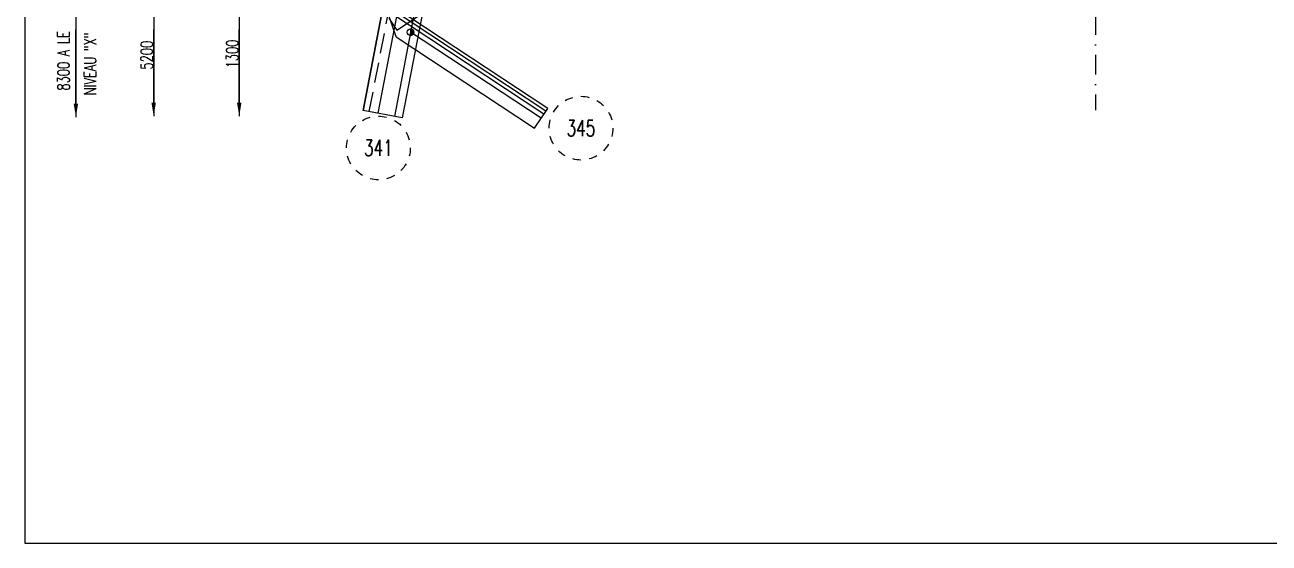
# Model space of a CAD drawing. Extents: x 512650 to 528870, y -6972 to 4508.
# Drawn here: x 512650 to 518897, y -6972 to -4369 of the extents above; entities that cross this region are included whole.
import ezdxf
from ezdxf.enums import TextEntityAlignment as Align

# ---------------------------------------------------------------- set-up
doc = ezdxf.new("R2010")
doc.units = 0
doc.header["$LTSCALE"] = 200
doc.header["$MEASUREMENT"] = 0
doc.linetypes.add('DASHDOT', pattern=[1, 0.5, -0.25, 0, -0.25])
doc.linetypes.add('DASHED', pattern=[0.75, 0.5, -0.25])
doc.layers.get('0').update_dxf_attribs({"linetype": 'CONTINUOUS'})
for name, color, linetype in [('ASSI', 3, 'CONTINUOUS'), ('FORI', 2, 'CONTINUOUS'), ('LINEA_ANG', 2, 'CONTINUOUS'), ('LM', 7, 'CONTINUOUS'), ('LS', 7, 'CONTINUOUS'), ('MZ', 6, 'DASHDOT'), ('TRAT-Y', 7, 'DASHED')]:
    doc.layers.add(name, color=color, linetype=linetype)
doc.styles.add('QUOTE', font='ROMANS8.SHX', dxfattribs={"width": 0.7})
doc.styles.add('RQL', font='ROMANS8.SHX', dxfattribs={"width": 0.7})
doc.styles.add('RS', font='ROMANS8.shx', dxfattribs={"width": 0.7})
doc.styles.get("Standard").update_dxf_attribs({"font": 'ROMANS8.SHX', "width": 0.7})

# ---------------------------------------------------------------- blocks, each defined once
blk = doc.blocks.new('ASSE98')
blk.add_line((0, 0), (1, 0))
at = {"color": 7, "style": 'QUOTE', "width": 0.5, "flags": 1}
for tag, p in [('TI', (1.3831, 6.8273)), ('DI_S', (1.3831, 6.4218)), ('D_S', (1.3831, 6.0209)), ('E_S', (1.3831, 5.6806)), ('NFORI', (1.3645, 5.2979)), ('ALAR', (1.3635, 4.9325)), ('FAM', (1.3775, 4.5465)), ('ALA', (1.3831, 4.1926)), ('DISP2', (1.3831, 3.8497)), ('DISP1', (1.3831, 3.5069)), ('PINZAF', (1.3831, 3.164)), ('PINZAI', (1.3831, 2.8211)), ('TRP', (1.3831, 2.4783)), ('NP', (1.3831, 2.1354)), ('SV', (1.3831, 1.7926)), ('PESO', (1.3831, 1.4497)), ('QUA', (1.3831, 1.1069)), ('LUN', (1.3831, 0.764)), ('PROF', (1.3831, 0.4211)), ('POS', (1.3831, 0.0783))]:
    blk.add_attdef(tag, p, '', height=0.2, dxfattribs=at)
at = {"color": 7, "flags": 1}
for tag, p in [('LAV1', (3.0743, 6.8285)), ('LAV2', (3.0743, 6.4951)), ('LAV3', (3.0743, 6.1618)), ('LAV4', (3.0743, 5.8285)), ('LAV5', (3.0743, 5.4951)), ('LAV6', (3.0743, 5.1618)), ('LAV7', (3.0743, 4.8285)), ('LAV8', (3.0743, 4.4951)), ('LAV9', (3.0743, 4.1618)), ('LAV10', (3.0743, 3.8285))]:
    blk.add_attdef(tag, p, '', height=0.2, dxfattribs=at)
blk = doc.blocks.new('20')
at = {"color": 0}
for p, q in [((0, 0.98), (0.02, 1)), ((0, 0.94), (0.06, 1)), ((1, -0.01), (0, 0.99)), ((0, 0.89), (0.1, 0.99)), ((0, 0.85), (0.14, 0.99)), ((0, 0.8), (0.18, 0.98)), ((0, 0.76), (0.22, 0.98)), ((0, 0.71), (0.25, 0.97)), ((0, 0.67), (0.29, 0.96)), ((1, -0.05), (0, 0.95)), ((0, 0.62), (0.32, 0.95)), ((0, 0.58), (0.36, 0.93)), ((0, 0.53), (0.39, 0.92)), ((0, 0.49), (0.42, 0.91)), ((1, -0.09), (0, 0.9)), ((0, 0.44), (0.45, 0.89)), ((0, 0.4), (0.48, 0.88)), ((0.99, -0.13), (0, 0.86)), ((0, 0.35), (0.51, 0.86)), ((0, 0.31), (0.54, 0.84)), ((0, 0.26), (0.56, 0.83)), ((0.99, -0.17), (0, 0.81)), ((0, 0.22), (0.59, 0.81)), ((0, 0.17), (0.61, 0.79)), ((0.98, -0.21), (0, 0.77)), ((0, 0.13), (0.64, 0.77)), ((0, 0.08), (0.66, 0.75)), ((0, 0.04), (0.69, 0.73)), ((0.97, -0.25), (0, 0.72)), ((0, -0.01), (0.71, 0.7)), ((0.96, -0.28), (0, 0.68)), ((0, -0.05), (0.73, 0.68)), ((0, -0.1), (0.75, 0.66)), ((0.95, -0.32), (0, 0.63)), ((0, -0.14), (0.77, 0.63)), ((0, -0.19), (0.79, 0.61)), ((0.94, -0.35), (0, 0.59)), ((0, -0.23), (0.81, 0.58)), ((0, -0.28), (0.83, 0.56)), ((0.92, -0.38), (0, 0.54)), ((0, -0.32), (0.85, 0.53)), ((0.91, -0.41), (0, 0.5)), ((0, -0.36), (0.87, 0.5)), ((0, -0.41), (0.88, 0.47)), ((0.9, -0.44), (0, 0.45)), ((0, -0.45), (0.9, 0.44)), ((0.88, -0.47), (0, 0.41)), ((0, -0.5), (0.91, 0.41)), ((0, -0.54), (0.92, 0.38)), ((0.87, -0.5), (0, 0.36)), ((0, -0.59), (0.94, 0.35)), ((0.85, -0.53), (0, 0.32)), ((0, -0.63), (0.95, 0.31)), ((0, -0.68), (0.96, 0.28)), ((0.83, -0.56), (0, 0.27)), ((0, -0.72), (0.97, 0.25)), ((0.81, -0.58), (0, 0.23)), ((0, -0.77), (0.98, 0.21)), ((0.79, -0.61), (0, 0.18)), ((0, -0.81), (0.99, 0.17)), ((0.77, -0.63), (0, 0.14)), ((0, -0.86), (0.99, 0.13)), ((0.75, -0.66), (0, 0.09)), ((0, -0.9), (1, 0.09)), ((0.73, -0.68), (0, 0.05)), ((0, -0.95), (1, 0.05)), ((0.71, -0.7), (0, 0.01)), ((0, -0.99), (1, 0.01)), ((1, 0.04), (0.04, 1)), ((1, 0.09), (0.09, 1)), ((0.99, 0.14), (0.14, 0.99)), ((0.98, 0.19), (0.19, 0.98)), ((0.97, 0.25), (0.25, 0.97)), ((0.95, 0.31), (0.31, 0.95)), ((0.92, 0.38), (0.38, 0.92)), ((0.88, 0.47), (0.47, 0.88)), ((0.81, 0.59), (0.59, 0.81)), ((0.69, -0.73), (0, -0.04)), ((0.66, -0.75), (0, -0.08)), ((0.64, -0.77), (0, -0.13)), ((0.61, -0.79), (0, -0.17)), ((0.59, -0.81), (0, -0.22)), ((0.56, -0.83), (0, -0.26)), ((0.54, -0.84), (0, -0.31)), ((0.51, -0.86), (0, -0.35)), ((0.48, -0.88), (0, -0.4)), ((0.45, -0.89), (0, -0.44)), ((0.42, -0.91), (0, -0.49)), ((0.39, -0.92), (0, -0.53)), ((0.36, -0.93), (0, -0.58)), ((0.32, -0.95), (0, -0.62)), ((0.29, -0.96), (0, -0.67)), ((0.25, -0.97), (0, -0.71)), ((0.22, -0.98), (0, -0.76)), ((0.18, -0.98), (0, -0.8)), ((0.14, -0.99), (0, -0.85)), ((0.1, -0.99), (0, -0.89)), ((0.04, -1), (1, -0.04)), ((0.09, -1), (1, -0.09)), ((0.14, -0.99), (0.99, -0.14)), ((0.19, -0.98), (0.98, -0.19)), ((0.25, -0.97), (0.97, -0.25)), ((0.31, -0.95), (0.95, -0.31)), ((0.38, -0.92), (0.92, -0.38)), ((0.47, -0.88), (0.88, -0.47)), ((0.59, -0.81), (0.81, -0.59))]:
    blk.add_line(p, q, dxfattribs=at)
blk.add_line((0, 1), (0, -1))
blk.add_circle((0, 0), 1)
blk = doc.blocks.new('zzz')
at = {"linetype": 'Continuous'}
for start, end in [(120, 135), (90, 105), (60, 75), (150, 165), (30, 45), (180, 195), (0, 15), (330, 345), (210, 225), (300, 315), (240, 255), (270, 285)]:
    blk.add_arc((0, 0), 8, start, end, dxfattribs=at)
at = {"color": 3, "style": 'RQL', "width": 0.7}
blk.add_attdef('POS1', text='', height=4, dxfattribs=at).set_placement((0, 0), align=Align.MIDDLE)
at = {"style": 'RQL', "width": 0.7, "flags": 1}
blk.add_attdef('TIPO', (0, -8), '', height=3, dxfattribs=at)

msp = doc.modelspace()

# ---------------------------------------------------------------- linework, layer by layer
at = {"layer": 'ASSI', "color": 6}
msp.add_line((514641.204, -4123.236), (514505.054, -4829.228), dxfattribs=at)
at = {"layer": 'LINEA_ANG'}
for p, q in [((514516.847, -4394.931), (520750.359, -227.998)), ((514347.949, -4798.93), (514560.6, -3696.248)), ((514756.982, -3734.12), (514544.331, -4836.802)), ((515275.356, -4788.34), (514504.84, -4280.172)), ((514513.904, -4429.898), (514477.312, -4321.912)), ((514477.389, -4335.905), (514516.847, -4394.931)), ((514513.904, -4429.898), (515209.289, -4888.515)), ((514544.331, -4836.802), (514347.949, -4798.93)), ((515209.289, -4888.515), (515275.356, -4788.34))]:
    msp.add_line(p, q, dxfattribs=at)
at = {"layer": 'LINEA_ANG', "color": 2}
msp.add_line((515265.996, -4802.531), (514495.48, -4294.364), dxfattribs=at)
at = {"layer": 'LS', "color": 6}
for p, q in [((515412.482, 324.979), (514421.602, -4813.134)), ((515242.322, -4838.428), (514586.67, -4406.015))]:
    msp.add_line(p, q, dxfattribs=at)
at = {"layer": 'LS', "color": 2}
for p, q in [((512906.319, -4328.803), (512906.319, -4831.863)), ((513296.839, -4328.803), (513296.839, -4827.001)), ((513726.471, -4328.803), (513726.471, -4827.001))]:
    msp.add_line(p, q, dxfattribs=at)
at = {"layer": 'LS', "color": 8}
msp.add_lwpolyline([(512650.239, 4508.217), (512650.239, -6971.783), (525370.239, -6971.783), (525370.239, -5371.783), (528870.239, -5371.783), (528870.239, 4508.217), (512650.239, 4508.217)], close=True, dxfattribs=at)
at = {"layer": 'LS', "color": 2}
for points in [[(512906.319, -4781.863), (512906.319, -4392.839)], [(513296.839, -4777.001), (513296.839, -4392.839)], [(513726.471, -4777.001), (513726.471, -4392.839)]]:
    msp.add_lwpolyline(points, dxfattribs=at)
for points in [[(512895.208, -4765.197), (512906.319, -4831.863), (512917.43, -4765.197)], [(513285.728, -4760.334), (513296.839, -4827.001), (513307.95, -4760.334)], [(513715.359, -4760.334), (513726.471, -4827.001), (513737.582, -4760.334)]]:
    msp.add_solid(points, dxfattribs=at)
at = {"layer": 'MZ'}
msp.add_line((518025.275, 3885.093), (518025.275, -4798.288), dxfattribs=at)
at = {"layer": 'TRAT-Y'}
msp.add_line((514379.37, -4804.99), (514592.021, -3702.307), dxfattribs=at)

# ---------------------------------------------------------------- block references
at = {"layer": 'ASSI'}
for p, xscale, rotation in [((514560.6, -3696.248), 1123, 259.084567389755), ((515256.086, -4817.558), 923, 146.5945159512439)]:
    msp.add_blockref('ASSE98', p, dxfattribs=dict(at, xscale=xscale, rotation=rotation))
at = {"layer": 'FORI', "xscale": 16.5, "yscale": 16.5, "zscale": 16.5, "rotation": 359.976651525}
msp.add_blockref('20', (514586.67, -4406.015), dxfattribs=at)
at = {"layer": 'LS', "color": 6}
ref = msp.add_blockref('zzz', (515442.03, -4887.951), dxfattribs=dict(at, xscale=-19.99999994494139, yscale=19.99999994494139, zscale=19.99999994494139))
ref.add_attrib('POS1', '345', dxfattribs={"layer": '0', "color": 3, "height": 80, "style": 'RQL', "width": 0.7}).set_placement((515442.03, -4887.951), align=Align.MIDDLE)
ref = msp.add_blockref('zzz', (514425.102, -4987.201), dxfattribs=dict(at, xscale=-19.99999994494139, yscale=19.99999994494139, zscale=19.99999994494139))
ref.add_attrib('POS1', '341', dxfattribs={"layer": '0', "color": 3, "height": 80, "style": 'RQL', "width": 0.7}).set_placement((514425.102, -4987.201), align=Align.MIDDLE)

# ---------------------------------------------------------------- texts
at = {"layer": 'LM', "style": 'RS', "width": 0.7}
msp.add_text('NIVEAU "X"', height=60, rotation=90, dxfattribs=at).set_placement((513007.399, -4721.821))
at = {"layer": 'LS', "color": 7, "style": 'RS', "width": 0.7}
msp.add_text('1300', height=60, rotation=90, dxfattribs=at).set_placement((513721.471, -4587.083))
at = {"layer": 'LS', "color": 7, "char_height": 60, "attachment_point": 5, "rotation": 90, "style": 'RS'}
for s, insert in [('\\A1;8300 A LE', (512844.499, -4549.676)), ('\\A1;5200', (513261.839, -4521.167))]:
    msp.add_mtext(s, dxfattribs=dict(at, insert=insert))

doc.saveas('drawing.dxf')
